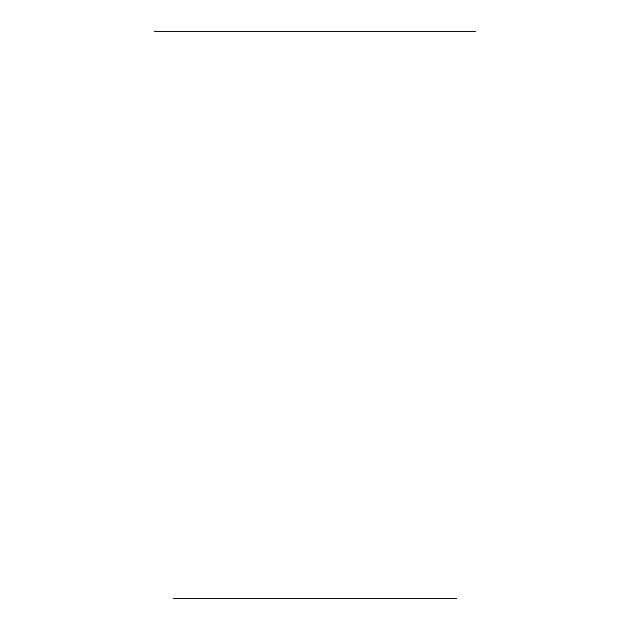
<?xml version="1.0" encoding="UTF-8"?>
<svg xmlns="http://www.w3.org/2000/svg" width="630" height="630" viewBox="0 0 630 630"><rect width="100%" height="100%" fill="white"/><g stroke="black" fill="none" stroke-linecap="round" stroke-linejoin="round"><path stroke-width="0.94" d="M154.35 31.5L475.65 31.5M173.25 598.5L456.75 598.5"/></g></svg>
